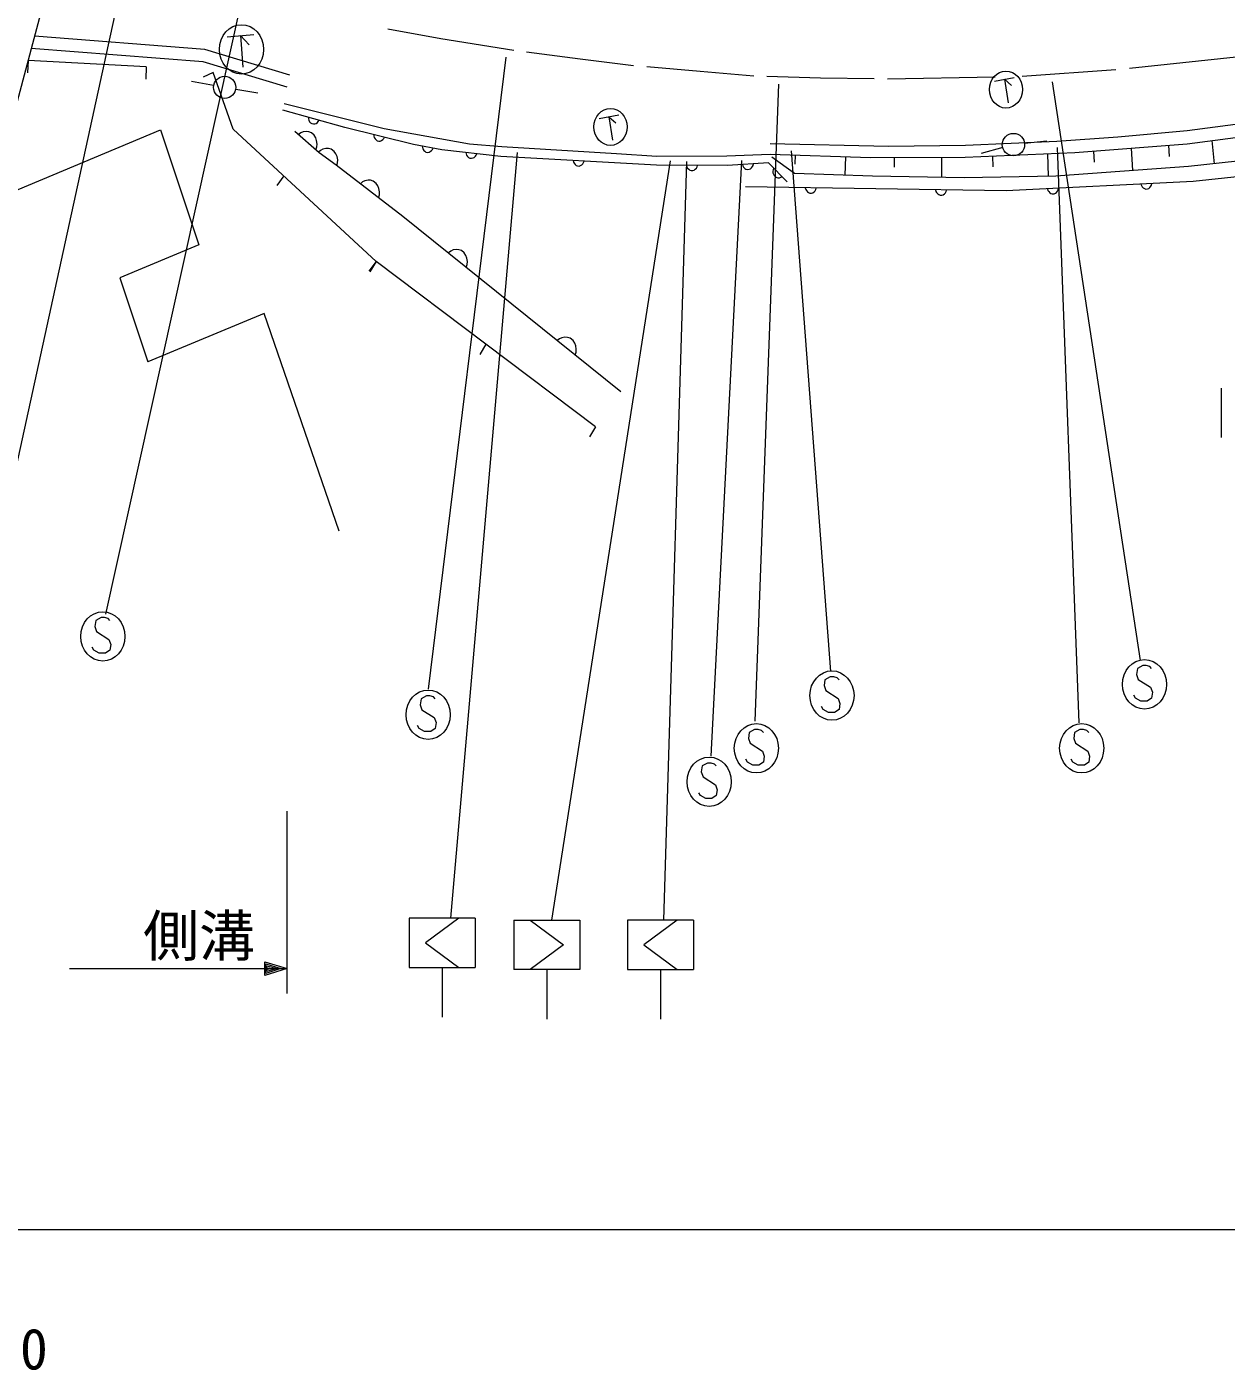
# Model space of a CAD drawing. Units: millimetres, scale not verified. Extents: x 40000 to 680000, y 20000 to 380000.
# Drawn here: x 370023 to 423622, y 198715 to 258746 of the extents above; entities that cross this region are included whole.
import ezdxf
from ezdxf.enums import TextEntityAlignment as Align

# ---------------------------------------------------------------- set-up
doc = ezdxf.new("R2010")
doc.units = ezdxf.units.MM
doc.header["$LTSCALE"] = 1000
doc.linetypes.add('CHAIN', pattern=[18.5, 12, -1.5, 3.5, -1.5])
for name, color, linetype, lineweight in [('M-BGD', 7, 'Continuous', 13), ('M-BGD-EXST', 7, 'Continuous', 13), ('M-BMK', 2, 'CHAIN', 13), ('M-STR-HTXT', 7, 'Continuous', 13), ('M-STR-STRC', 7, 'Continuous', 13), ('M-TTL-BAND', 7, 'Continuous', 13)]:
    doc.layers.add(name, color=color, linetype=linetype, lineweight=lineweight)
doc.styles.add('ＭＳ ゴシック', font='')
doc.styles.get('ＭＳ ゴシック').set_extended_font_data('MS Gothic')

msp = doc.modelspace()

# ---------------------------------------------------------------- linework, layer by layer
at = {"layer": 'M-BGD'}
for p, q in [((377981, 257735), (370362, 258327)), ((378980, 258305), (380160, 258407)), ((379570, 258356), (379668, 256947)), ((379570, 258356), (379955, 257946)), ((377899, 257188), (370218, 257785)), ((381779, 256587), (377981, 257735)), ((370074, 257241), (370050, 256689)), ((375357, 256960), (370074, 257241)), ((375357, 256960), (375334, 256408)), ((381650, 256054), (377899, 257188)), ((378355, 256704), (377896, 256502)), ((379242, 254180), (378355, 256704)), ((413273, 256316), (414147, 256488)), ((413710, 256402), (413874, 255358)), ((413710, 256402), (414024, 256128)), ((378370, 256130), (377385, 256303)), ((379356, 255960), (380342, 255793)), ((381521, 255316), (385985, 254202)), ((384229, 254255), (381457, 255026)), ((382604, 254707), (382608, 254638)), ((382608, 254638), (382625, 254576)), ((382625, 254576), (382661, 254509)), ((383049, 254515), (383082, 254574)), ((395600, 254646), (396474, 254818)), ((396037, 254732), (396202, 253688)), ((396037, 254732), (396351, 254458)), ((421887, 254118), (427446, 254848)), ((368410, 250965), (375994, 254147)), ((375994, 254147), (377712, 249008)), ((385628, 248256), (379242, 254180)), ((383089, 253113), (382004, 254064)), ((382262, 254006), (382158, 253929)), ((382369, 254052), (382262, 254006)), ((382508, 254071), (382369, 254052)), ((382622, 254055), (382508, 254071)), ((382740, 254008), (382622, 254055)), ((382661, 254509), (382702, 254464)), ((382702, 254464), (382755, 254426)), ((382864, 253899), (382740, 254008)), ((382755, 254426), (382831, 254405)), ((382831, 254405), (382893, 254411)), ((382893, 254411), (382948, 254429)), ((382948, 254429), (383008, 254470)), ((383008, 254470), (383049, 254515)), ((387300, 253490), (384229, 254255)), ((385524, 253932), (385530, 253863)), ((385985, 254202), (389804, 253515)), ((418776, 253833), (421887, 254118)), ((421883, 253525), (426278, 254091)), ((382933, 253783), (382864, 253899)), ((382974, 253663), (382933, 253783)), ((382935, 253248), (382976, 253380)), ((382991, 253507), (382974, 253663)), ((382976, 253380), (382991, 253507)), ((385530, 253863), (385548, 253802)), ((385548, 253802), (385586, 253736)), ((385586, 253736), (385627, 253692)), ((385627, 253692), (385681, 253656)), ((385681, 253656), (385758, 253636)), ((385758, 253636), (385820, 253644)), ((385820, 253644), (385875, 253664)), ((385875, 253664), (385933, 253706)), ((385933, 253706), (385973, 253753)), ((385973, 253753), (386005, 253812)), ((388568, 253257), (387300, 253490)), ((387690, 253418), (387700, 253349)), ((387700, 253349), (387722, 253289)), ((389804, 253515), (391249, 253396)), ((391249, 253396), (396378, 253092)), ((403247, 253533), (408538, 253419)), ((408538, 253419), (411970, 253464)), ((411970, 253464), (416056, 253638)), ((413635, 253350), (412672, 253083)), ((414614, 253541), (415607, 253655)), ((416056, 253638), (418776, 253833)), ((416860, 253133), (421883, 253525)), ((421046, 253460), (421078, 252954)), ((422982, 253667), (423088, 252631)), ((383151, 253226), (383053, 253139)), ((383842, 252560), (383089, 253113)), ((383254, 253282), (383151, 253226)), ((383391, 253314), (383254, 253282)), ((383506, 253309), (383391, 253314)), ((383626, 253273), (383506, 253309)), ((383758, 253176), (383626, 253273)), ((383836, 253067), (383758, 253176)), ((383886, 252951), (383836, 253067)), ((383914, 252798), (383886, 252951)), ((383910, 252669), (383914, 252798)), ((387722, 253289), (387762, 253226)), ((387762, 253226), (387806, 253184)), ((387806, 253184), (387861, 253151)), ((387861, 253151), (387939, 253137)), ((387939, 253137), (388001, 253148)), ((388001, 253148), (388054, 253172)), ((388054, 253172), (388111, 253217)), ((388111, 253217), (388148, 253267)), ((388148, 253267), (388177, 253328)), ((391200, 252957), (388568, 253257)), ((389638, 253135), (389652, 253067)), ((389652, 253067), (389676, 253008)), ((389676, 253008), (389721, 252948)), ((389721, 252948), (389767, 252909)), ((389767, 252909), (389824, 252881)), ((389824, 252881), (389902, 252872)), ((389902, 252872), (389963, 252887)), ((389963, 252887), (390015, 252914)), ((390015, 252914), (390069, 252964)), ((390069, 252964), (390103, 253015)), ((390103, 253015), (390129, 253079)), ((398168, 252560), (391200, 252957)), ((394438, 252773), (394454, 252705)), ((394908, 252680), (394930, 252745)), ((396378, 253092), (398174, 252973)), ((398174, 252973), (401305, 252981)), ((401305, 252981), (403237, 253062)), ((403237, 253062), (407726, 252901)), ((404324, 252190), (403312, 252921)), ((404359, 253021), (404347, 252606)), ((406604, 252941), (406580, 252112)), ((407726, 252901), (411956, 252920)), ((408784, 252906), (408785, 252479)), ((410899, 252916), (410902, 252013)), ((411956, 252920), (416860, 253133)), ((413182, 252973), (413199, 252496)), ((415634, 253080), (415669, 252063)), ((417697, 253198), (417729, 252699)), ((419372, 253329), (419434, 252323)), ((427380, 253086), (421946, 252510)), ((386831, 250277), (383842, 252560)), ((383878, 252534), (383910, 252669)), ((394454, 252705), (394481, 252649)), ((394481, 252649), (394528, 252591)), ((394528, 252591), (394576, 252555)), ((394576, 252555), (394634, 252529)), ((394634, 252529), (394713, 252525)), ((394713, 252525), (394773, 252543)), ((394773, 252543), (394824, 252574)), ((394824, 252574), (394875, 252626)), ((394875, 252626), (394908, 252680)), ((401332, 252553), (398168, 252560)), ((399504, 252557), (399523, 252491)), ((399523, 252491), (399553, 252436)), ((399553, 252436), (399602, 252380)), ((399602, 252380), (399651, 252347)), ((399651, 252347), (399710, 252325)), ((399710, 252325), (399789, 252325)), ((399789, 252325), (399849, 252347)), ((399849, 252347), (399898, 252380)), ((399898, 252380), (399947, 252435)), ((399947, 252435), (399977, 252490)), ((399977, 252490), (399997, 252556)), ((403164, 252664), (401332, 252553)), ((402002, 252594), (402025, 252529)), ((402025, 252529), (402057, 252475)), ((402057, 252475), (402109, 252423)), ((402109, 252423), (402160, 252393)), ((402160, 252393), (402220, 252374)), ((402220, 252374), (402299, 252379)), ((402299, 252379), (402357, 252405)), ((402357, 252405), (402404, 252441)), ((402404, 252441), (402451, 252499)), ((402451, 252499), (402478, 252556)), ((402478, 252556), (402494, 252623)), ((404006, 251821), (403164, 252664)), ((403377, 252362), (403366, 252299)), ((403366, 252299), (403370, 252221)), ((403370, 252221), (403387, 252159)), ((403401, 252426), (403377, 252362)), ((403387, 252159), (403418, 252099)), ((407816, 252069), (404324, 252190)), ((421946, 252510), (416005, 252069)), ((430335, 252710), (422150, 251837)), ((381502, 252083), (381188, 251658)), ((385029, 251815), (384929, 251730)), ((385133, 251869), (385029, 251815)), ((385270, 251898), (385133, 251869)), ((385385, 251890), (385270, 251898)), ((385505, 251852), (385385, 251890)), ((385635, 251752), (385505, 251852)), ((385711, 251641), (385635, 251752)), ((385759, 251524), (385711, 251641)), ((413794, 251412), (402147, 251592)), ((403418, 252099), (403477, 252040)), ((403477, 252040), (403534, 252012)), ((403534, 252012), (403590, 252000)), ((403590, 252000), (403660, 252004)), ((403660, 252004), (403715, 252023)), ((403715, 252023), (403769, 252058)), ((404812, 251551), (404831, 251484)), ((405285, 251477), (405305, 251543)), ((411907, 251994), (407816, 252069)), ((416005, 252069), (411907, 251994)), ((422150, 251837), (413794, 251412)), ((416112, 251463), (416129, 251531)), ((419815, 251718), (419837, 251653)), ((419837, 251653), (419869, 251599)), ((419869, 251599), (419921, 251547)), ((419921, 251547), (419971, 251516)), ((420168, 251526), (420216, 251562)), ((420216, 251562), (420263, 251620)), ((420263, 251620), (420291, 251676)), ((420291, 251676), (420308, 251743)), ((385744, 251108), (385778, 251242)), ((385785, 251371), (385759, 251524)), ((385778, 251242), (385785, 251371)), ((404831, 251484), (404860, 251429)), ((404860, 251429), (404908, 251373)), ((404908, 251373), (404957, 251339)), ((404957, 251339), (405016, 251316)), ((405016, 251316), (405095, 251315)), ((405095, 251315), (405155, 251336)), ((405155, 251336), (405204, 251368)), ((405204, 251368), (405254, 251423)), ((405254, 251423), (405285, 251477)), ((410635, 251461), (410654, 251394)), ((410654, 251394), (410683, 251338)), ((410683, 251338), (410732, 251282)), ((410732, 251282), (410781, 251249)), ((410781, 251249), (410840, 251226)), ((410840, 251226), (410919, 251224)), ((410919, 251224), (410978, 251246)), ((410978, 251246), (411028, 251278)), ((411028, 251278), (411078, 251332)), ((411078, 251332), (411108, 251387)), ((411108, 251387), (411129, 251453)), ((415636, 251506), (415659, 251440)), ((415659, 251440), (415691, 251387)), ((415691, 251387), (415742, 251334)), ((415742, 251334), (415793, 251303)), ((415793, 251303), (415853, 251284)), ((415853, 251284), (415932, 251288)), ((415932, 251288), (415990, 251314)), ((415990, 251314), (416038, 251349)), ((416038, 251349), (416085, 251407)), ((416085, 251407), (416112, 251463)), ((419971, 251516), (420031, 251497)), ((420031, 251497), (420110, 251501)), ((420110, 251501), (420168, 251526)), ((396562, 242442), (386831, 250277)), ((377712, 249008), (374174, 247526)), ((388965, 248723), (388864, 248641)), ((389070, 248774), (388965, 248723)), ((389208, 248799), (389070, 248774)), ((389323, 248788), (389208, 248799)), ((389442, 248747), (389323, 248788)), ((389570, 248643), (389442, 248747)), ((389643, 248530), (389570, 248643)), ((389689, 248412), (389643, 248530)), ((385628, 248256), (385314, 247831)), ((385628, 248256), (385353, 247797)), ((395444, 240878), (385628, 248256)), ((389664, 247996), (389701, 248129)), ((389711, 248258), (389689, 248412)), ((389701, 248129), (389711, 248258)), ((374174, 247526), (375427, 243774)), ((380631, 245943), (375427, 243774)), ((383979, 236216), (380631, 245943)), ((390536, 244567), (390261, 244109)), ((393830, 244805), (393729, 244723)), ((393936, 244856), (393830, 244805)), ((394073, 244881), (393936, 244856)), ((394188, 244870), (394073, 244881)), ((394307, 244829), (394188, 244870)), ((394435, 244726), (394307, 244829)), ((394508, 244612), (394435, 244726)), ((394554, 244494), (394508, 244612)), ((394576, 244340), (394554, 244494)), ((394567, 244212), (394576, 244340)), ((394530, 244078), (394567, 244212)), ((423404, 242603), (423404, 240394)), ((395444, 240878), (395169, 240420))]:
    msp.add_line(p, q, dxfattribs=at)
for centre in [(378863, 256043), (414117, 253484)]:
    msp.add_circle(centre, 500, dxfattribs=at)
for centre, major_axis in [((379613, 257739), (0, -1104)), ((413782, 255945), (0, -828)), ((396109, 254275), (0, -828))]:
    msp.add_ellipse(centre, major_axis=major_axis, ratio=0.893369, dxfattribs=at)
at = {"layer": 'M-BGD-EXST'}
for p, q in [((374362, 261210), (368378, 233789)), ((379593, 259798), (373544, 232504)), ((391435, 257397), (387957, 229148)), ((403612, 256179), (402562, 227721)), ((415851, 256295), (419781, 230433)), ((416063, 253362), (417039, 227649)), ((401968, 252771), (400585, 226150)), ((404177, 253213), (405942, 229934)), ((373338, 232344), (373101, 232211)), ((373495, 232344), (373338, 232344)), ((373653, 232299), (373495, 232344)), ((373101, 232211), (373061, 231946)), ((373061, 231946), (373140, 231725)), ((373140, 231725), (373693, 231372)), ((373732, 232211), (373653, 232299)), ((373693, 231372), (373772, 231151)), ((373772, 231151), (373732, 230886)), ((373022, 230886), (372943, 231018)), ((373259, 230753), (373022, 230886)), ((373535, 230753), (373259, 230753)), ((373732, 230886), (373535, 230753)), ((419657, 230069), (419617, 229804)), ((419894, 230202), (419657, 230069)), ((420052, 230202), (419894, 230202)), ((420209, 230158), (420052, 230202)), ((420288, 230069), (420209, 230158)), ((405690, 229570), (405651, 229305)), ((405927, 229702), (405690, 229570)), ((406085, 229702), (405927, 229702)), ((406243, 229658), (406085, 229702)), ((406321, 229570), (406243, 229658)), ((419617, 229804), (419696, 229584)), ((419696, 229584), (420249, 229230)), ((387878, 228846), (387642, 228713)), ((388036, 228846), (387878, 228846)), ((388194, 228801), (388036, 228846)), ((388273, 228713), (388194, 228801)), ((405651, 229305), (405730, 229084)), ((405730, 229084), (406282, 228730)), ((406282, 228730), (406361, 228510)), ((419578, 228744), (419499, 228877)), ((419815, 228612), (419578, 228744)), ((420288, 228744), (420091, 228612)), ((420249, 229230), (420328, 229009)), ((420328, 229009), (420288, 228744)), ((387642, 228713), (387602, 228448)), ((387602, 228448), (387681, 228227)), ((387681, 228227), (388234, 227874)), ((405611, 228245), (405532, 228377)), ((405848, 228112), (405611, 228245)), ((406321, 228245), (406124, 228112)), ((406361, 228510), (406321, 228245)), ((420091, 228612), (419815, 228612)), ((387563, 227388), (387484, 227520)), ((388234, 227874), (388312, 227653)), ((388312, 227653), (388273, 227388)), ((406124, 228112), (405848, 228112)), ((387799, 227255), (387563, 227388)), ((388076, 227255), (387799, 227255)), ((388273, 227388), (388076, 227255)), ((402310, 227214), (402271, 226949)), ((402271, 226949), (402349, 226728)), ((402547, 227346), (402310, 227214)), ((402705, 227346), (402547, 227346)), ((402862, 227302), (402705, 227346)), ((402941, 227214), (402862, 227302)), ((416851, 227214), (416811, 226949)), ((416811, 226949), (416890, 226728)), ((417088, 227346), (416851, 227214)), ((417245, 227346), (417088, 227346)), ((417403, 227302), (417245, 227346)), ((417482, 227214), (417403, 227302)), ((402349, 226728), (402902, 226375)), ((402902, 226375), (402981, 226154)), ((416890, 226728), (417443, 226375)), ((417443, 226375), (417522, 226154)), ((400442, 225847), (400205, 225715)), ((400600, 225847), (400442, 225847)), ((400758, 225803), (400600, 225847)), ((400837, 225715), (400758, 225803)), ((402231, 225889), (402152, 226021)), ((402468, 225756), (402231, 225889)), ((402744, 225756), (402468, 225756)), ((402941, 225889), (402744, 225756)), ((402981, 226154), (402941, 225889)), ((416772, 225889), (416693, 226021)), ((417009, 225756), (416772, 225889)), ((417285, 225756), (417009, 225756)), ((417482, 225889), (417285, 225756)), ((417522, 226154), (417482, 225889)), ((400205, 225715), (400166, 225450)), ((400166, 225450), (400245, 225229)), ((400245, 225229), (400797, 224875)), ((400126, 224390), (400048, 224522)), ((400797, 224875), (400876, 224655)), ((400876, 224655), (400837, 224390)), ((400363, 224257), (400126, 224390)), ((400639, 224257), (400363, 224257)), ((400837, 224390), (400639, 224257))]:
    msp.add_line(p, q, dxfattribs=at)
for centre in [(373417, 231504), (406006, 228863), (419973, 229363), (387957, 228006), (402626, 226507), (417167, 226507), (400521, 225008)]:
    msp.add_ellipse(centre, major_axis=(0, -1104), ratio=0.893369, dxfattribs=at)
at = {"layer": 'M-BMK'}
msp.add_line((372233, 265384), (361285, 224098), dxfattribs=at)
at = {"layer": 'M-STR-HTXT'}
for p, q in [((381650, 215552), (381650, 223694)), ((380664, 216347), (380664, 216966)), ((380664, 216966), (381650, 216657)), ((380703, 216436), (380703, 216877)), ((380703, 216877), (381374, 216657)), ((380743, 216524), (380743, 216789)), ((380743, 216789), (381216, 216657)), ((371929, 216657), (381650, 216657)), ((381650, 216657), (380664, 216347)), ((381374, 216657), (380703, 216436)), ((381216, 216657), (380743, 216524)), ((380782, 216612), (380782, 216701)), ((380782, 216701), (380980, 216657)), ((380980, 216657), (380782, 216612))]:
    msp.add_line(p, q, dxfattribs=at)
at = {"layer": 'M-STR-STRC'}
for p, q in [((386152, 258654), (388527, 258225)), ((388527, 258225), (391789, 257709)), ((392350, 257624), (394745, 257320)), ((394745, 257320), (397130, 257024)), ((397724, 256974), (400116, 256759)), ((424074, 257399), (419298, 256885)), ((400116, 256759), (402510, 256564)), ((403095, 256540), (405500, 256464)), ((405500, 256464), (407895, 256433)), ((408493, 256421), (413294, 256509)), ((414499, 256542), (418699, 256840)), ((391942, 253128), (388959, 218912)), ((398772, 252756), (393476, 218822)), ((399510, 252731), (398478, 218822)), ((390063, 218912), (387103, 218912)), ((387103, 218912), (387103, 216704)), ((389323, 218912), (387843, 217808)), ((390063, 218912), (390063, 216704)), ((391782, 218822), (394742, 218822)), ((391782, 218822), (391782, 216613)), ((392522, 218822), (394002, 217718)), ((394742, 218822), (394742, 216613)), ((399824, 218822), (396864, 218822)), ((396864, 218822), (396864, 216613)), ((399084, 218822), (397604, 217718)), ((399824, 218822), (399824, 216613)), ((387843, 217808), (389323, 216704)), ((394002, 217718), (392522, 216613)), ((397604, 217718), (399084, 216613)), ((387103, 216704), (390063, 216704)), ((388583, 216704), (388583, 214495)), ((394742, 216613), (391782, 216613)), ((393262, 216613), (393262, 214405)), ((396864, 216613), (399824, 216613)), ((398344, 216613), (398344, 214405))]:
    msp.add_line(p, q, dxfattribs=at)
at = {"layer": 'M-TTL-BAND'}
msp.add_line((40000, 205000), (579000, 205000), dxfattribs=at)

# ---------------------------------------------------------------- texts
at = {"layer": 'M-STR-HTXT', "style": 'ＭＳ ゴシック'}
msp.add_text('側溝', height=1833, dxfattribs=at).set_placement((375218, 216657), align=Align.BOTTOM_LEFT)
at = {"layer": 'M-TTL-BAND', "style": 'ＭＳ ゴシック'}
msp.add_text('300.0', height=1833, dxfattribs=at).set_placement((367844, 198195), align=Align.BOTTOM_CENTER)

doc.saveas('drawing.dxf')
